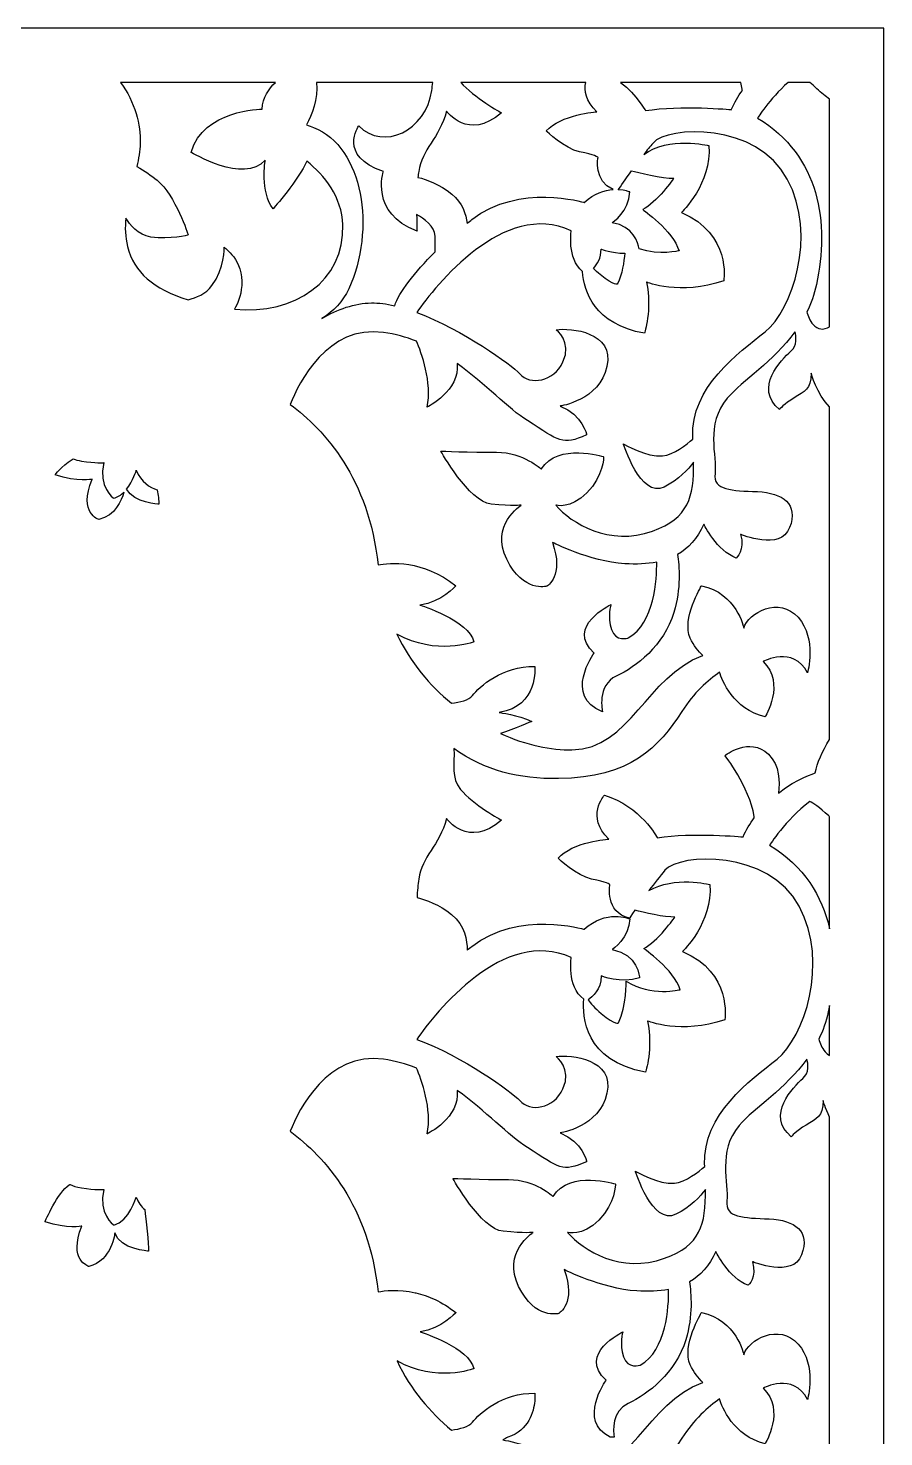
# Model space of a CAD drawing. Header units: centimetres. Extents: x 17.84 to 26.35, y -9 to -0.15.
# Drawn here: x 23.664 to 26.351, y -4.574 to -0.149 of the extents above; entities that cross this region are included whole.
import ezdxf

# ---------------------------------------------------------------- set-up
doc = ezdxf.new("R2010")
doc.units = ezdxf.units.CM
doc.header["$MEASUREMENT"] = 0
doc.layers.add('layer 1', color=7, linetype='Continuous')

msp = doc.modelspace()

# ---------------------------------------------------------------- linework, layer by layer
at = {"layer": 'layer 1', "color": 250}
for points, knots in [([(17.84025, -0.14861), (17.84025, -0.14861), (26.3514, -0.14861), (26.3514, -0.14861), (26.3514, -0.14861), (26.3514, -0.14861), (26.3514, -9.00021), (26.3514, -9.00021), (26.3514, -9.00021), (26.3514, -9.00021), (17.84025, -9.00021), (17.84025, -9.00021), (17.84025, -9.00021), (17.84025, -9.00021), (17.84025, -0.14861), (17.84025, -0.14861)], [0, 0, 0, 0, 0.2, 0.2, 0.2, 0.2, 0.4, 0.4, 0.4, 0.4, 0.6, 0.6, 0.6, 0.6, 1, 1, 1, 1]), ([(23.9535, -0.31883), (23.9535, -0.31883), (24.441, -0.31883), (24.441, -0.31883), (24.441, -0.31883), (24.41859, -0.33948), (24.40103, -0.36685), (24.39835, -0.40265), (24.39835, -0.40265), (24.39835, -0.40265), (24.21271, -0.40471), (24.17599, -0.53871), (24.17599, -0.53871), (24.17599, -0.53871), (24.34123, -0.63972), (24.40855, -0.56344), (24.40855, -0.56344), (24.40855, -0.56344), (24.39223, -0.66446), (24.43304, -0.71599), (24.43304, -0.71599), (24.43304, -0.71599), (24.51543, -0.62387), (24.53882, -0.56608), (24.53882, -0.56608), (24.59426, -0.61166), (24.64934, -0.6787), (24.65234, -0.7665), (24.65234, -0.7665), (24.65831, -0.94149), (24.50114, -1.05169), (24.31159, -1.0311), (24.31159, -1.0311), (24.32198, -1.01546), (24.33195, -0.9919), (24.33471, -0.95743), (24.33471, -0.95743), (24.3411, -0.8779), (24.27941, -0.83706), (24.27941, -0.83706), (24.27941, -0.83706), (24.27941, -0.83706), (24.28154, -0.90369), (24.24112, -0.95743), (24.24112, -0.95743), (24.22146, -0.98358), (24.19172, -0.99597), (24.16661, -1.00182), (24.16661, -1.00182), (24.05633, -0.96845), (23.99662, -0.91526), (23.97607, -0.83453), (23.97607, -0.83453), (23.9684, -0.80439), (23.96761, -0.77472), (23.9706, -0.74514), (23.9706, -0.74514), (23.98273, -0.76539), (24.00863, -0.79889), (24.04968, -0.80482), (24.04968, -0.80482), (24.10924, -0.81341), (24.16667, -0.79837), (24.16667, -0.79837), (24.16667, -0.79837), (24.16667, -0.79837), (24.12626, -0.67369), (24.06883, -0.6264), (24.06883, -0.6264), (24.05152, -0.61216), (24.02976, -0.59635), (24.00549, -0.58304), (24.00549, -0.58304), (24.01057, -0.5591), (24.01452, -0.53477), (24.01585, -0.50984), (24.01585, -0.50984), (24.01883, -0.45416), (23.99934, -0.37945), (23.9535, -0.31883)], [0, 0, 0, 0, 0.047619, 0.047619, 0.047619, 0.047619, 0.0952381, 0.0952381, 0.0952381, 0.0952381, 0.1428571, 0.1428571, 0.1428571, 0.1428571, 0.1904762, 0.1904762, 0.1904762, 0.1904762, 0.2380952, 0.2380952, 0.2380952, 0.2380952, 0.2857143, 0.2857143, 0.2857143, 0.2857143, 0.3333333, 0.3333333, 0.3333333, 0.3333333, 0.3809524, 0.3809524, 0.3809524, 0.3809524, 0.4285714, 0.4285714, 0.4285714, 0.4285714, 0.4761905, 0.4761905, 0.4761905, 0.4761905, 0.5238095, 0.5238095, 0.5238095, 0.5238095, 0.5714286, 0.5714286, 0.5714286, 0.5714286, 0.6190476, 0.6190476, 0.6190476, 0.6190476, 0.6666667, 0.6666667, 0.6666667, 0.6666667, 0.7142857, 0.7142857, 0.7142857, 0.7142857, 0.7619048, 0.7619048, 0.7619048, 0.7619048, 0.8095238, 0.8095238, 0.8095238, 0.8095238, 0.8571429, 0.8571429, 0.8571429, 0.8571429, 0.9047619, 0.9047619, 0.9047619, 0.9047619, 1, 1, 1, 1]), ([(24.56958, -0.31883), (24.56958, -0.31883), (24.9344, -0.31883), (24.9344, -0.31883), (24.9344, -0.31883), (24.93374, -0.32723), (24.93284, -0.33561), (24.93166, -0.34396), (24.93166, -0.34396), (24.91362, -0.47157), (24.7796, -0.53408), (24.70229, -0.45595), (24.70229, -0.45595), (24.70229, -0.45595), (24.63528, -0.54971), (24.7796, -0.59919), (24.7796, -0.59919), (24.7796, -0.59919), (24.73579, -0.72941), (24.88527, -0.78671), (24.88527, -0.78671), (24.88527, -0.78671), (24.8843, -0.76474), (24.88404, -0.73415), (24.88404, -0.73415), (24.9066, -0.74658), (24.94175, -0.77096), (24.94175, -0.80209), (24.94175, -0.80209), (24.94175, -0.82108), (24.94175, -0.83818), (24.94175, -0.8517), (24.94175, -0.8517), (24.87719, -0.916), (24.8287, -0.97931), (24.81503, -1.02073), (24.81503, -1.02073), (24.78941, -1.01478), (24.76483, -1.01152), (24.74216, -1.01185), (24.74216, -1.01185), (24.68948, -1.01259), (24.63562, -1.03149), (24.58674, -1.06085), (24.58674, -1.06085), (24.6229, -1.0383), (24.65213, -1.0077), (24.6707, -0.9675), (24.6707, -0.9675), (24.75638, -0.78196), (24.7166, -0.52221), (24.56054, -0.46037), (24.56054, -0.46037), (24.55278, -0.45729), (24.54546, -0.45464), (24.53855, -0.45231), (24.53855, -0.45231), (24.55518, -0.42132), (24.57471, -0.37128), (24.56958, -0.31883)], [0, 0, 0, 0, 0.0625, 0.0625, 0.0625, 0.0625, 0.125, 0.125, 0.125, 0.125, 0.1875, 0.1875, 0.1875, 0.1875, 0.25, 0.25, 0.25, 0.25, 0.3125, 0.3125, 0.3125, 0.3125, 0.375, 0.375, 0.375, 0.375, 0.4375, 0.4375, 0.4375, 0.4375, 0.5, 0.5, 0.5, 0.5, 0.5625, 0.5625, 0.5625, 0.5625, 0.625, 0.625, 0.625, 0.625, 0.6875, 0.6875, 0.6875, 0.6875, 0.75, 0.75, 0.75, 0.75, 0.8125, 0.8125, 0.8125, 0.8125, 0.875, 0.875, 0.875, 0.875, 1, 1, 1, 1]), ([(25.02264, -0.31883), (25.02264, -0.31883), (25.41525, -0.31883), (25.41525, -0.31883), (25.41525, -0.31883), (25.41027, -0.34441), (25.41461, -0.37787), (25.45028, -0.41134), (25.45028, -0.41134), (25.45028, -0.41134), (25.3348, -0.42018), (25.29106, -0.47145), (25.29106, -0.47145), (25.29106, -0.47145), (25.3488, -0.52803), (25.39604, -0.53687), (25.39604, -0.53687), (25.44328, -0.54571), (25.45378, -0.55455), (25.45378, -0.55455), (25.45378, -0.55455), (25.45378, -0.55455), (25.43969, -0.63082), (25.50119, -0.65592), (25.50119, -0.65592), (25.47479, -0.6573), (25.44179, -0.66653), (25.41054, -0.6962), (25.41054, -0.6962), (25.41054, -0.6962), (25.20654, -0.63436), (25.05762, -0.7498), (25.05762, -0.7498), (25.05248, -0.75378), (25.04738, -0.75781), (25.04231, -0.76188), (25.04231, -0.76188), (25.03945, -0.73335), (25.02819, -0.69774), (24.99438, -0.67004), (24.99438, -0.67004), (24.95638, -0.6389), (24.91604, -0.6242), (24.88818, -0.61731), (24.88818, -0.61731), (24.88883, -0.61102), (24.88958, -0.60495), (24.89042, -0.59919), (24.89042, -0.59919), (24.90073, -0.52887), (24.95485, -0.49501), (24.97805, -0.40907), (24.97805, -0.40907), (24.97805, -0.40907), (25.04506, -0.50543), (25.15072, -0.41428), (25.15072, -0.41428), (25.15072, -0.41428), (25.0617, -0.36544), (25.02264, -0.31883)], [0, 0, 0, 0, 0.0625, 0.0625, 0.0625, 0.0625, 0.125, 0.125, 0.125, 0.125, 0.1875, 0.1875, 0.1875, 0.1875, 0.25, 0.25, 0.25, 0.25, 0.3125, 0.3125, 0.3125, 0.3125, 0.375, 0.375, 0.375, 0.375, 0.4375, 0.4375, 0.4375, 0.4375, 0.5, 0.5, 0.5, 0.5, 0.5625, 0.5625, 0.5625, 0.5625, 0.625, 0.625, 0.625, 0.625, 0.6875, 0.6875, 0.6875, 0.6875, 0.75, 0.75, 0.75, 0.75, 0.8125, 0.8125, 0.8125, 0.8125, 0.875, 0.875, 0.875, 0.875, 1, 1, 1, 1]), ([(25.52438, -0.31883), (25.52438, -0.31883), (25.90215, -0.31883), (25.90215, -0.31883), (25.90215, -0.31883), (25.90394, -0.32612), (25.90542, -0.33344), (25.90652, -0.34076), (25.90652, -0.34076), (25.9067, -0.34193), (25.90688, -0.34304), (25.90706, -0.34414), (25.90706, -0.34414), (25.89402, -0.36218), (25.88203, -0.38228), (25.87184, -0.40466), (25.87184, -0.40466), (25.87184, -0.40466), (25.71272, -0.3892), (25.60256, -0.40776), (25.60256, -0.40776), (25.60256, -0.40776), (25.57744, -0.35964), (25.52438, -0.31883)], [0, 0, 0, 0, 0.1428571, 0.1428571, 0.1428571, 0.1428571, 0.2857143, 0.2857143, 0.2857143, 0.2857143, 0.4285714, 0.4285714, 0.4285714, 0.4285714, 0.5714286, 0.5714286, 0.5714286, 0.5714286, 0.7142857, 0.7142857, 0.7142857, 0.7142857, 1, 1, 1, 1]), ([(26.05081, -0.31883), (26.05081, -0.31883), (26.11877, -0.31883), (26.11877, -0.31883), (26.11877, -0.31883), (26.12539, -0.32433), (26.13281, -0.33088), (26.14112, -0.3387), (26.14112, -0.3387), (26.15544, -0.35216), (26.16855, -0.36309), (26.18117, -0.3714), (26.18117, -0.3714), (26.18117, -0.3714), (26.18117, -1.08675), (26.18117, -1.08675), (26.18117, -1.08675), (26.16231, -1.09787), (26.1434, -1.09631), (26.12964, -1.07988), (26.12964, -1.07988), (26.11875, -1.06688), (26.11293, -1.05202), (26.10981, -1.03985), (26.10981, -1.03985), (26.12247, -1.01382), (26.13275, -0.98541), (26.13963, -0.95413), (26.13963, -0.95413), (26.18162, -0.76318), (26.15103, -0.54924), (25.95502, -0.43094), (25.95502, -0.43094), (25.95502, -0.43094), (25.99116, -0.37254), (26.05081, -0.31883)], [0, 0, 0, 0, 0.1, 0.1, 0.1, 0.1, 0.2, 0.2, 0.2, 0.2, 0.3, 0.3, 0.3, 0.3, 0.4, 0.4, 0.4, 0.4, 0.5, 0.5, 0.5, 0.5, 0.6, 0.6, 0.6, 0.6, 0.7, 0.7, 0.7, 0.7, 0.8, 0.8, 0.8, 0.8, 1, 1, 1, 1]), ([(26.18117, -1.33856), (26.18117, -1.33856), (26.18117, -2.38364), (26.18117, -2.38364), (26.18117, -2.38364), (26.1578, -2.42064), (26.14192, -2.45746), (26.13574, -2.48868), (26.13574, -2.48868), (26.13574, -2.48868), (26.07999, -2.50526), (26.02011, -2.5516), (26.02011, -2.5516), (26.02535, -2.51692), (26.02511, -2.46529), (25.98886, -2.42992), (25.98886, -2.42992), (25.9297, -2.3722), (25.85218, -2.43405), (25.85218, -2.43405), (25.85218, -2.43405), (25.85218, -2.43405), (25.9297, -2.53094), (25.94398, -2.62577), (25.94398, -2.62577), (25.94416, -2.62694), (25.94434, -2.62805), (25.94452, -2.62915), (25.94452, -2.62915), (25.93148, -2.64719), (25.91949, -2.66729), (25.9093, -2.68967), (25.9093, -2.68967), (25.9093, -2.68967), (25.75018, -2.67421), (25.64002, -2.69277), (25.64002, -2.69277), (25.64002, -2.69277), (25.58747, -2.59203), (25.47374, -2.55844), (25.47374, -2.55844), (25.47374, -2.55844), (25.41425, -2.6274), (25.48774, -2.69635), (25.48774, -2.69635), (25.48774, -2.69635), (25.37226, -2.70519), (25.32852, -2.75646), (25.32852, -2.75646), (25.32852, -2.75646), (25.38626, -2.81304), (25.4335, -2.82188), (25.4335, -2.82188), (25.48074, -2.83072), (25.49124, -2.83956), (25.49124, -2.83956), (25.49124, -2.83956), (25.49124, -2.83956), (25.47519, -2.92642), (25.5521, -2.94526), (25.5521, -2.94526), (25.5521, -2.94526), (25.55887, -2.93524), (25.56961, -2.91985), (25.56961, -2.91985), (25.5954, -2.92651), (25.66397, -2.94323), (25.69524, -2.94119), (25.69524, -2.94119), (25.69524, -2.94119), (25.63997, -3.01988), (25.59727, -3.04019), (25.59727, -3.04019), (25.59727, -3.04019), (25.69272, -3.10619), (25.71156, -3.16964), (25.71156, -3.16964), (25.71156, -3.16964), (25.62114, -3.19249), (25.54201, -3.14299), (25.54201, -3.14299), (25.54201, -3.14299), (25.54452, -3.21914), (25.51815, -3.27372), (25.51815, -3.27372), (25.51815, -3.27372), (25.51061, -3.2826), (25.46414, -3.24453), (25.46414, -3.24453), (25.44317, -3.22734), (25.43038, -3.21235), (25.42266, -3.20108), (25.42266, -3.20108), (25.43532, -3.1928), (25.46358, -3.16947), (25.46358, -3.12627), (25.46358, -3.12627), (25.46358, -3.12627), (25.52478, -3.15101), (25.58394, -3.13245), (25.58394, -3.13245), (25.58394, -3.13245), (25.57986, -3.05618), (25.49826, -3.04381), (25.49826, -3.04381), (25.49826, -3.04381), (25.55334, -3.0067), (25.55334, -2.94692), (25.55334, -2.94692), (25.55334, -2.94692), (25.47786, -2.916), (25.41054, -2.9799), (25.41054, -2.9799), (25.41054, -2.9799), (25.20654, -2.91806), (25.05762, -3.0335), (25.05762, -3.0335), (25.05251, -3.03746), (25.04744, -3.04147), (25.04239, -3.04551), (25.04239, -3.04551), (25.04304, -3.01546), (25.03611, -2.96827), (24.99369, -2.93352), (24.99369, -2.93352), (24.95467, -2.90155), (24.91319, -2.88691), (24.88529, -2.88026), (24.88529, -2.88026), (24.88626, -2.85958), (24.88787, -2.83928), (24.89042, -2.82185), (24.89042, -2.82185), (24.90073, -2.75153), (24.95485, -2.71768), (24.97805, -2.63173), (24.97805, -2.63173), (24.97805, -2.63173), (25.04506, -2.72809), (25.15072, -2.63694), (25.15072, -2.63694), (25.15072, -2.63694), (25.06052, -2.58746), (25.02186, -2.54058), (25.02186, -2.54058), (24.99084, -2.50296), (25.00461, -2.46365), (25.00062, -2.41191), (25.00062, -2.41191), (25.09804, -2.48111), (25.20522, -2.5079), (25.3296, -2.50654), (25.3296, -2.50654), (25.55502, -2.50406), (25.64586, -2.40673), (25.71692, -2.29531), (25.71692, -2.29531), (25.7541, -2.237), (25.79999, -2.197), (25.83531, -2.17211), (25.83531, -2.17211), (25.84312, -2.19666), (25.87865, -2.28867), (25.9786, -2.31264), (25.9786, -2.31264), (25.9786, -2.31264), (26.04328, -2.20766), (25.97271, -2.13833), (25.97271, -2.13833), (25.97271, -2.13833), (26.0668, -2.08683), (26.11189, -2.17398), (26.11189, -2.17398), (26.11189, -2.17398), (26.14129, -2.06702), (26.08248, -1.99967), (26.08248, -1.99967), (26.02368, -1.93232), (25.92371, -1.98581), (25.91195, -2.03335), (25.91195, -2.03335), (25.91195, -2.03335), (25.88843, -1.92242), (25.77866, -1.90063), (25.77866, -1.90063), (25.77866, -1.90063), (25.71594, -2.00561), (25.74338, -2.06504), (25.74338, -2.06504), (25.75413, -2.08832), (25.76878, -2.10642), (25.78264, -2.11984), (25.78264, -2.11984), (25.60615, -2.18368), (25.55541, -2.41288), (25.3718, -2.41638), (25.3718, -2.41638), (25.30843, -2.41759), (25.22827, -2.40099), (25.147, -2.36465), (25.147, -2.36465), (25.18901, -2.35138), (25.2455, -2.3265), (25.2455, -2.3265), (25.2455, -2.3265), (25.20238, -2.3067), (25.14357, -2.29877), (25.14357, -2.29877), (25.14357, -2.29877), (25.26706, -2.27897), (25.2553, -2.15417), (25.2553, -2.15417), (25.2553, -2.15417), (25.15337, -2.15219), (25.08085, -2.21756), (25.05929, -2.24529), (25.05929, -2.24529), (25.04822, -2.25952), (25.01909, -2.26644), (24.99335, -2.26982), (24.99335, -2.26982), (24.92562, -2.21431), (24.86492, -2.14226), (24.82224, -2.0522), (24.82224, -2.0522), (24.94536, -2.12169), (25.06335, -2.07678), (25.06335, -2.07678), (25.06335, -2.07678), (25.04883, -2.00892), (24.89456, -1.96123), (24.89456, -1.96123), (24.89456, -1.96123), (24.96172, -1.95206), (25.00709, -1.90071), (25.00709, -1.90071), (25.00709, -1.90071), (24.90297, -1.81772), (24.79886, -1.82812), (24.76272, -1.83517), (24.76272, -1.83517), (24.73422, -1.56466), (24.59583, -1.41176), (24.48671, -1.3307), (24.48671, -1.3307), (24.51456, -1.26145), (24.6048, -1.08037), (24.77969, -1.10447), (24.77969, -1.10447), (24.81665, -1.10956), (24.85119, -1.11918), (24.88358, -1.13191), (24.88358, -1.13191), (24.8985, -1.16722), (24.93366, -1.26218), (24.91694, -1.33919), (24.91694, -1.33919), (24.91694, -1.33919), (25.02115, -1.28751), (25.011, -1.20242), (25.011, -1.20242), (25.1017, -1.26664), (25.17193, -1.34422), (25.23178, -1.38166), (25.23178, -1.38166), (25.33469, -1.44604), (25.33959, -1.46089), (25.41799, -1.42623), (25.41799, -1.42623), (25.41799, -1.42623), (25.40603, -1.36407), (25.33476, -1.33583), (25.33476, -1.33583), (25.33476, -1.33583), (25.45728, -1.31904), (25.48178, -1.21119), (25.48178, -1.21119), (25.50627, -1.10334), (25.36805, -1.08919), (25.32256, -1.09627), (25.32256, -1.09627), (25.32256, -1.09627), (25.3733, -1.13339), (25.34356, -1.19704), (25.34356, -1.19704), (25.31382, -1.26069), (25.24092, -1.27128), (25.20768, -1.23416), (25.20768, -1.23416), (25.18298, -1.20658), (25.02937, -1.096), (24.88417, -1.04192), (24.88417, -1.04192), (24.94366, -0.95784), (25.15671, -0.68684), (25.36974, -0.78485), (25.36974, -0.78485), (25.36974, -0.78485), (25.3555, -0.8712), (25.40519, -0.91282), (25.40519, -0.91282), (25.4094, -0.97721), (25.44201, -1.07848), (25.59969, -1.10733), (25.59969, -1.10733), (25.59969, -1.10733), (25.62417, -1.03311), (25.60581, -0.94653), (25.60581, -0.94653), (25.60581, -0.94653), (25.71189, -0.98982), (25.84857, -0.94241), (25.84857, -0.94241), (25.84857, -0.94241), (25.87305, -0.79398), (25.71597, -0.72801), (25.71597, -0.72801), (25.71597, -0.72801), (25.81185, -0.63524), (25.80165, -0.51774), (25.80165, -0.51774), (25.80165, -0.51774), (25.67543, -0.48634), (25.59724, -0.54566), (25.59724, -0.54566), (25.60728, -0.53267), (25.61726, -0.52027), (25.62649, -0.50954), (25.62649, -0.50954), (25.6731, -0.45537), (25.95275, -0.4436), (26.0483, -0.62257), (26.0483, -0.62257), (26.14384, -0.80155), (26.06264, -1.03546), (25.97866, -1.10265), (25.97866, -1.10265), (25.89468, -1.16983), (25.74421, -1.27592), (25.75121, -1.43504), (25.75121, -1.43504), (25.75128, -1.43657), (25.75134, -1.43807), (25.75141, -1.43959), (25.75141, -1.43959), (25.73264, -1.45608), (25.69148, -1.48878), (25.65602, -1.49265), (25.65602, -1.49265), (25.60834, -1.49786), (25.5336, -1.45489), (25.5336, -1.45489), (25.5336, -1.45489), (25.5336, -1.45489), (25.58644, -1.62678), (25.66118, -1.59032), (25.66118, -1.59032), (25.70691, -1.568), (25.73719, -1.53447), (25.75382, -1.51181), (25.75382, -1.51181), (25.75515, -1.62271), (25.73787, -1.68768), (25.62524, -1.72854), (25.62524, -1.72854), (25.48877, -1.77804), (25.3698, -1.70378), (25.32081, -1.64721), (25.32081, -1.64721), (25.32081, -1.64721), (25.3663, -1.66135), (25.41878, -1.60831), (25.41878, -1.60831), (25.47127, -1.55527), (25.47127, -1.49515), (25.47127, -1.49515), (25.47127, -1.49515), (25.47127, -1.49515), (25.32781, -1.44919), (25.27532, -1.53405), (25.27532, -1.53405), (25.27532, -1.53405), (25.21933, -1.48101), (25.13535, -1.48101), (25.13535, -1.48101), (25.05137, -1.48101), (24.96039, -1.47747), (24.96039, -1.47747), (24.96039, -1.47747), (24.96039, -1.47747), (25.04787, -1.6366), (25.11785, -1.64367), (25.11785, -1.64367), (25.18784, -1.65074), (25.21233, -1.64721), (25.21233, -1.64721), (25.21233, -1.64721), (25.21233, -1.64721), (25.11435, -1.71086), (25.16684, -1.81694), (25.16684, -1.81694), (25.21933, -1.92302), (25.29281, -1.90181), (25.29281, -1.90181), (25.29281, -1.90181), (25.29281, -1.90181), (25.3488, -1.86998), (25.31031, -1.7639), (25.31031, -1.7639), (25.31031, -1.7639), (25.42578, -1.82401), (25.53776, -1.83108), (25.53776, -1.83108), (25.57392, -1.83337), (25.60751, -1.83231), (25.63809, -1.82629), (25.63809, -1.82629), (25.63867, -1.87911), (25.63189, -2.01696), (25.54882, -2.06427), (25.54882, -2.06427), (25.54882, -2.06427), (25.50926, -2.07759), (25.49607, -2.03762), (25.49607, -2.03762), (25.48288, -1.99764), (25.49419, -1.95956), (25.49419, -1.95956), (25.49419, -1.95956), (25.49419, -1.95956), (25.35101, -2.0281), (25.44144, -2.11186), (25.44144, -2.11186), (25.44144, -2.11186), (25.34347, -2.24893), (25.46781, -2.29653), (25.46781, -2.29653), (25.46781, -2.29653), (25.44897, -2.21276), (25.51114, -2.18421), (25.51114, -2.18421), (25.57331, -2.15565), (25.65997, -2.08902), (25.692, -1.98431), (25.692, -1.98431), (25.71491, -1.90938), (25.70888, -1.83738), (25.7036, -1.80249), (25.7036, -1.80249), (25.73741, -1.78299), (25.76531, -1.75256), (25.7862, -1.70732), (25.7862, -1.70732), (25.7862, -1.70732), (25.82819, -1.79219), (25.88768, -1.8134), (25.88768, -1.8134), (25.88768, -1.8134), (25.91567, -1.78865), (25.90168, -1.73915), (25.90168, -1.73915), (25.90168, -1.73915), (26.02765, -1.79219), (26.05564, -1.71793), (26.05564, -1.71793), (26.08364, -1.64367), (26.03465, -1.60831), (25.95417, -1.60477), (25.95417, -1.60477), (25.87368, -1.60124), (25.8142, -1.60124), (25.8212, -1.5482), (25.8212, -1.5482), (25.82819, -1.49515), (25.7897, -1.39261), (25.85969, -1.31128), (25.85969, -1.31128), (25.90829, -1.25479), (26.00414, -1.19658), (26.07224, -1.10233), (26.07224, -1.10233), (26.07593, -1.117), (26.0807, -1.14529), (26.05944, -1.16371), (26.05944, -1.16371), (26.02966, -1.1895), (25.94245, -1.27978), (26.02328, -1.34642), (26.02328, -1.34642), (26.02328, -1.34642), (26.03817, -1.32922), (26.07008, -1.30988), (26.07008, -1.30988), (26.10198, -1.29053), (26.12325, -1.28408), (26.12325, -1.23249), (26.12325, -1.23249), (26.12325, -1.23249), (26.14047, -1.29795), (26.18117, -1.33856)], [0, 0, 0, 0, 0.0079365, 0.0079365, 0.0079365, 0.0079365, 0.015873, 0.015873, 0.015873, 0.015873, 0.0238095, 0.0238095, 0.0238095, 0.0238095, 0.031746, 0.031746, 0.031746, 0.031746, 0.0396825, 0.0396825, 0.0396825, 0.0396825, 0.047619, 0.047619, 0.047619, 0.047619, 0.0555556, 0.0555556, 0.0555556, 0.0555556, 0.0634921, 0.0634921, 0.0634921, 0.0634921, 0.0714286, 0.0714286, 0.0714286, 0.0714286, 0.0793651, 0.0793651, 0.0793651, 0.0793651, 0.0873016, 0.0873016, 0.0873016, 0.0873016, 0.0952381, 0.0952381, 0.0952381, 0.0952381, 0.1031746, 0.1031746, 0.1031746, 0.1031746, 0.1111111, 0.1111111, 0.1111111, 0.1111111, 0.1190476, 0.1190476, 0.1190476, 0.1190476, 0.1269841, 0.1269841, 0.1269841, 0.1269841, 0.1349206, 0.1349206, 0.1349206, 0.1349206, 0.1428571, 0.1428571, 0.1428571, 0.1428571, 0.1507937, 0.1507937, 0.1507937, 0.1507937, 0.1587302, 0.1587302, 0.1587302, 0.1587302, 0.1666667, 0.1666667, 0.1666667, 0.1666667, 0.1746032, 0.1746032, 0.1746032, 0.1746032, 0.1825397, 0.1825397, 0.1825397, 0.1825397, 0.1904762, 0.1904762, 0.1904762, 0.1904762, 0.1984127, 0.1984127, 0.1984127, 0.1984127, 0.2063492, 0.2063492, 0.2063492, 0.2063492, 0.2142857, 0.2142857, 0.2142857, 0.2142857, 0.2222222, 0.2222222, 0.2222222, 0.2222222, 0.2301587, 0.2301587, 0.2301587, 0.2301587, 0.2380952, 0.2380952, 0.2380952, 0.2380952, 0.2460317, 0.2460317, 0.2460317, 0.2460317, 0.2539683, 0.2539683, 0.2539683, 0.2539683, 0.2619048, 0.2619048, 0.2619048, 0.2619048, 0.2698413, 0.2698413, 0.2698413, 0.2698413, 0.2777778, 0.2777778, 0.2777778, 0.2777778, 0.2857143, 0.2857143, 0.2857143, 0.2857143, 0.2936508, 0.2936508, 0.2936508, 0.2936508, 0.3015873, 0.3015873, 0.3015873, 0.3015873, 0.3095238, 0.3095238, 0.3095238, 0.3095238, 0.3174603, 0.3174603, 0.3174603, 0.3174603, 0.3253968, 0.3253968, 0.3253968, 0.3253968, 0.3333333, 0.3333333, 0.3333333, 0.3333333, 0.3412698, 0.3412698, 0.3412698, 0.3412698, 0.3492063, 0.3492063, 0.3492063, 0.3492063, 0.3571429, 0.3571429, 0.3571429, 0.3571429, 0.3650794, 0.3650794, 0.3650794, 0.3650794, 0.3730159, 0.3730159, 0.3730159, 0.3730159, 0.3809524, 0.3809524, 0.3809524, 0.3809524, 0.3888889, 0.3888889, 0.3888889, 0.3888889, 0.3968254, 0.3968254, 0.3968254, 0.3968254, 0.4047619, 0.4047619, 0.4047619, 0.4047619, 0.4126984, 0.4126984, 0.4126984, 0.4126984, 0.4206349, 0.4206349, 0.4206349, 0.4206349, 0.4285714, 0.4285714, 0.4285714, 0.4285714, 0.4365079, 0.4365079, 0.4365079, 0.4365079, 0.4444444, 0.4444444, 0.4444444, 0.4444444, 0.452381, 0.452381, 0.452381, 0.452381, 0.4603175, 0.4603175, 0.4603175, 0.4603175, 0.468254, 0.468254, 0.468254, 0.468254, 0.4761905, 0.4761905, 0.4761905, 0.4761905, 0.484127, 0.484127, 0.484127, 0.484127, 0.4920635, 0.4920635, 0.4920635, 0.4920635, 0.5, 0.5, 0.5, 0.5, 0.5079365, 0.5079365, 0.5079365, 0.5079365, 0.515873, 0.515873, 0.515873, 0.515873, 0.5238095, 0.5238095, 0.5238095, 0.5238095, 0.531746, 0.531746, 0.531746, 0.531746, 0.5396825, 0.5396825, 0.5396825, 0.5396825, 0.547619, 0.547619, 0.547619, 0.547619, 0.5555556, 0.5555556, 0.5555556, 0.5555556, 0.5634921, 0.5634921, 0.5634921, 0.5634921, 0.5714286, 0.5714286, 0.5714286, 0.5714286, 0.5793651, 0.5793651, 0.5793651, 0.5793651, 0.5873016, 0.5873016, 0.5873016, 0.5873016, 0.5952381, 0.5952381, 0.5952381, 0.5952381, 0.6031746, 0.6031746, 0.6031746, 0.6031746, 0.6111111, 0.6111111, 0.6111111, 0.6111111, 0.6190476, 0.6190476, 0.6190476, 0.6190476, 0.6269841, 0.6269841, 0.6269841, 0.6269841, 0.6349206, 0.6349206, 0.6349206, 0.6349206, 0.6428571, 0.6428571, 0.6428571, 0.6428571, 0.6507937, 0.6507937, 0.6507937, 0.6507937, 0.6587302, 0.6587302, 0.6587302, 0.6587302, 0.6666667, 0.6666667, 0.6666667, 0.6666667, 0.6746032, 0.6746032, 0.6746032, 0.6746032, 0.6825397, 0.6825397, 0.6825397, 0.6825397, 0.6904762, 0.6904762, 0.6904762, 0.6904762, 0.6984127, 0.6984127, 0.6984127, 0.6984127, 0.7063492, 0.7063492, 0.7063492, 0.7063492, 0.7142857, 0.7142857, 0.7142857, 0.7142857, 0.7222222, 0.7222222, 0.7222222, 0.7222222, 0.7301587, 0.7301587, 0.7301587, 0.7301587, 0.7380952, 0.7380952, 0.7380952, 0.7380952, 0.7460317, 0.7460317, 0.7460317, 0.7460317, 0.7539683, 0.7539683, 0.7539683, 0.7539683, 0.7619048, 0.7619048, 0.7619048, 0.7619048, 0.7698413, 0.7698413, 0.7698413, 0.7698413, 0.7777778, 0.7777778, 0.7777778, 0.7777778, 0.7857143, 0.7857143, 0.7857143, 0.7857143, 0.7936508, 0.7936508, 0.7936508, 0.7936508, 0.8015873, 0.8015873, 0.8015873, 0.8015873, 0.8095238, 0.8095238, 0.8095238, 0.8095238, 0.8174603, 0.8174603, 0.8174603, 0.8174603, 0.8253968, 0.8253968, 0.8253968, 0.8253968, 0.8333333, 0.8333333, 0.8333333, 0.8333333, 0.8412698, 0.8412698, 0.8412698, 0.8412698, 0.8492063, 0.8492063, 0.8492063, 0.8492063, 0.8571429, 0.8571429, 0.8571429, 0.8571429, 0.8650794, 0.8650794, 0.8650794, 0.8650794, 0.8730159, 0.8730159, 0.8730159, 0.8730159, 0.8809524, 0.8809524, 0.8809524, 0.8809524, 0.8888889, 0.8888889, 0.8888889, 0.8888889, 0.8968254, 0.8968254, 0.8968254, 0.8968254, 0.9047619, 0.9047619, 0.9047619, 0.9047619, 0.9126984, 0.9126984, 0.9126984, 0.9126984, 0.9206349, 0.9206349, 0.9206349, 0.9206349, 0.9285714, 0.9285714, 0.9285714, 0.9285714, 0.9365079, 0.9365079, 0.9365079, 0.9365079, 0.9444444, 0.9444444, 0.9444444, 0.9444444, 0.952381, 0.952381, 0.952381, 0.952381, 0.9603175, 0.9603175, 0.9603175, 0.9603175, 0.968254, 0.968254, 0.968254, 0.968254, 0.9761905, 0.9761905, 0.9761905, 0.9761905, 0.984127, 0.984127, 0.984127, 0.984127, 1, 1, 1, 1]), ([(25.55939, -0.59644), (25.53988, -0.62344), (25.52382, -0.64678), (25.51751, -0.65602), (25.51751, -0.65602), (25.53911, -0.65739), (25.55334, -0.66322), (25.55334, -0.66322), (25.55334, -0.66322), (25.55334, -0.723), (25.49826, -0.76011), (25.49826, -0.76011), (25.49826, -0.76011), (25.56503, -0.77023), (25.57989, -0.82313), (25.58309, -0.84203), (25.58309, -0.84203), (25.64817, -0.86323), (25.70826, -0.84806), (25.70826, -0.84806), (25.70826, -0.84806), (25.68942, -0.7846), (25.59397, -0.7186), (25.59397, -0.7186), (25.59397, -0.7186), (25.63667, -0.69829), (25.69194, -0.6196), (25.69194, -0.6196), (25.69194, -0.6196), (25.65718, -0.62187), (25.57636, -0.60096), (25.55939, -0.59644)], [0, 0, 0, 0, 0.1111111, 0.1111111, 0.1111111, 0.1111111, 0.2222222, 0.2222222, 0.2222222, 0.2222222, 0.3333333, 0.3333333, 0.3333333, 0.3333333, 0.4444444, 0.4444444, 0.4444444, 0.4444444, 0.5555556, 0.5555556, 0.5555556, 0.5555556, 0.6666667, 0.6666667, 0.6666667, 0.6666667, 0.7777778, 0.7777778, 0.7777778, 0.7777778, 1, 1, 1, 1]), ([(25.53762, -0.85565), (25.49662, -0.85592), (25.46358, -0.84257), (25.46358, -0.84257), (25.46358, -0.84257), (25.46358, -0.871), (25.45134, -0.89082), (25.43936, -0.90341), (25.43936, -0.90341), (25.44534, -0.9095), (25.45243, -0.91604), (25.46084, -0.92294), (25.46084, -0.92294), (25.50731, -0.96101), (25.51485, -0.95213), (25.51485, -0.95213), (25.51485, -0.95213), (25.52992, -0.92093), (25.53556, -0.88269), (25.53762, -0.85565)], [0, 0, 0, 0, 0.1666667, 0.1666667, 0.1666667, 0.1666667, 0.3333333, 0.3333333, 0.3333333, 0.3333333, 0.5, 0.5, 0.5, 0.5, 0.6666667, 0.6666667, 0.6666667, 0.6666667, 1, 1, 1, 1]), ([(23.96413, -1.60665), (23.95525, -1.6154), (23.94478, -1.62241), (23.93264, -1.62559), (23.93264, -1.62559), (23.93264, -1.62559), (23.88182, -1.58891), (23.90178, -1.51372), (23.90178, -1.51372), (23.90178, -1.51372), (23.87525, -1.51581), (23.83097, -1.50874), (23.83097, -1.50874), (23.82101, -1.50715), (23.81259, -1.50477), (23.80551, -1.50202), (23.80551, -1.50202), (23.80436, -1.5027), (23.80318, -1.50339), (23.80195, -1.5041), (23.80195, -1.5041), (23.76656, -1.52474), (23.74887, -1.55225), (23.74887, -1.55225), (23.74887, -1.55225), (23.81965, -1.57563), (23.86457, -1.566), (23.86457, -1.566), (23.86457, -1.566), (23.82101, -1.67329), (23.88635, -1.69255), (23.88635, -1.69255), (23.88635, -1.69255), (23.93748, -1.68011), (23.95699, -1.63374), (23.96413, -1.60665)], [0, 0, 0, 0, 0.1, 0.1, 0.1, 0.1, 0.2, 0.2, 0.2, 0.2, 0.3, 0.3, 0.3, 0.3, 0.4, 0.4, 0.4, 0.4, 0.5, 0.5, 0.5, 0.5, 0.6, 0.6, 0.6, 0.6, 0.7, 0.7, 0.7, 0.7, 0.8, 0.8, 0.8, 0.8, 1, 1, 1, 1]), ([(24.06896, -1.59923), (24.04659, -1.59166), (24.01777, -1.57485), (24.00342, -1.53756), (24.00342, -1.53756), (24.00342, -1.53756), (23.99372, -1.57104), (23.97271, -1.59713), (23.97271, -1.59713), (23.99763, -1.64083), (24.0742, -1.64441), (24.0742, -1.64441), (24.0742, -1.64441), (24.07481, -1.63265), (24.07211, -1.61505), (24.06896, -1.59923)], [0, 0, 0, 0, 0.2, 0.2, 0.2, 0.2, 0.4, 0.4, 0.4, 0.4, 0.6, 0.6, 0.6, 0.6, 1, 1, 1, 1]), ([(26.18117, -2.62613), (26.18117, -2.62613), (26.18117, -2.97806), (26.18117, -2.97806), (26.18117, -2.97806), (26.15798, -2.87492), (26.10023, -2.78098), (25.99248, -2.71595), (25.99248, -2.71595), (25.99248, -2.71595), (26.0411, -2.63737), (26.11865, -2.57869), (26.11865, -2.57869), (26.12949, -2.5833), (26.14807, -2.595), (26.17858, -2.62371), (26.17858, -2.62371), (26.17945, -2.62452), (26.18031, -2.62533), (26.18117, -2.62613)], [0, 0, 0, 0, 0.1666667, 0.1666667, 0.1666667, 0.1666667, 0.3333333, 0.3333333, 0.3333333, 0.3333333, 0.5, 0.5, 0.5, 0.5, 0.6666667, 0.6666667, 0.6666667, 0.6666667, 1, 1, 1, 1]), ([(26.18117, -3.56972), (26.18117, -3.56972), (26.18117, -4.62112), (26.18117, -4.62112), (26.18117, -4.62112), (26.12446, -4.68036), (26.08516, -4.75057), (26.07454, -4.80423), (26.07454, -4.80423), (26.07454, -4.80423), (26.01879, -4.82082), (25.95891, -4.86715), (25.95891, -4.86715), (25.96416, -4.83248), (25.96392, -4.78085), (25.92766, -4.74548), (25.92766, -4.74548), (25.8685, -4.68776), (25.79098, -4.7496), (25.79098, -4.7496), (25.79098, -4.7496), (25.79098, -4.7496), (25.8685, -4.84649), (25.88278, -4.94132), (25.88278, -4.94132), (25.88296, -4.94249), (25.88314, -4.94361), (25.88333, -4.94471), (25.88333, -4.94471), (25.87028, -4.96274), (25.85829, -4.98284), (25.8481, -5.00523), (25.8481, -5.00523), (25.8481, -5.00523), (25.68898, -4.98977), (25.57882, -5.00832), (25.57882, -5.00832), (25.57882, -5.00832), (25.52627, -4.90759), (25.41254, -4.874), (25.41254, -4.874), (25.41254, -4.874), (25.35306, -4.94295), (25.42654, -5.0119), (25.42654, -5.0119), (25.42654, -5.0119), (25.31107, -5.02074), (25.26733, -5.07202), (25.26733, -5.07202), (25.26733, -5.07202), (25.32506, -5.1286), (25.3723, -5.13744), (25.3723, -5.13744), (25.41954, -5.14628), (25.43004, -5.15512), (25.43004, -5.15512), (25.43004, -5.15512), (25.43004, -5.15512), (25.414, -5.2468), (25.4909, -5.26564), (25.4909, -5.26564), (25.4909, -5.26564), (25.50327, -5.24643), (25.52108, -5.22026), (25.52108, -5.22026), (25.53561, -5.22434), (25.64038, -5.25338), (25.67658, -5.25102), (25.67658, -5.25102), (25.67658, -5.25102), (25.62132, -5.32971), (25.57862, -5.35002), (25.57862, -5.35002), (25.57862, -5.35002), (25.67407, -5.41602), (25.69291, -5.47948), (25.69291, -5.47948), (25.69291, -5.47948), (25.60248, -5.52802), (25.52335, -5.47853), (25.52335, -5.47853), (25.52335, -5.47853), (25.52587, -5.52897), (25.49949, -5.58355), (25.49949, -5.58355), (25.49949, -5.58355), (25.49195, -5.59243), (25.44548, -5.55436), (25.44548, -5.55436), (25.4331, -5.54421), (25.42357, -5.53483), (25.41625, -5.52653), (25.41625, -5.52653), (25.41761, -5.52743), (25.419, -5.52832), (25.42044, -5.52917), (25.42044, -5.52917), (25.42044, -5.52917), (25.46736, -5.50649), (25.46736, -5.45083), (25.46736, -5.45083), (25.46736, -5.45083), (25.52856, -5.47557), (25.58772, -5.45701), (25.58772, -5.45701), (25.58772, -5.45701), (25.58364, -5.38074), (25.50204, -5.36837), (25.50204, -5.36837), (25.50204, -5.36837), (25.55712, -5.33126), (25.55712, -5.27148), (25.55712, -5.27148), (25.55712, -5.27148), (25.54289, -5.26565), (25.52129, -5.26428), (25.52129, -5.26428), (25.52129, -5.26428), (25.50497, -5.26419), (25.50497, -5.26419), (25.50497, -5.26419), (25.47857, -5.26556), (25.44557, -5.2748), (25.41432, -5.30446), (25.41432, -5.30446), (25.41432, -5.30446), (25.21032, -5.24262), (25.0614, -5.35806), (25.0614, -5.35806), (25.05626, -5.36204), (25.05116, -5.36607), (25.04608, -5.37014), (25.04608, -5.37014), (25.04323, -5.34161), (25.03197, -5.306), (24.99816, -5.2783), (24.99816, -5.2783), (24.96015, -5.24716), (24.91981, -5.23246), (24.89196, -5.22558), (24.89196, -5.22558), (24.89261, -5.21928), (24.89336, -5.21321), (24.8942, -5.20745), (24.8942, -5.20745), (24.90451, -5.13713), (24.95863, -5.10328), (24.98183, -5.01733), (24.98183, -5.01733), (24.98183, -5.01733), (25.04884, -5.11369), (25.1545, -5.02254), (25.1545, -5.02254), (25.1545, -5.02254), (25.0643, -4.97306), (25.02564, -4.92618), (25.02564, -4.92618), (25.01951, -4.91875), (25.01514, -4.91126), (25.01203, -4.90362), (25.01203, -4.90362), (24.99667, -4.85685), (24.9983, -4.76321), (25.00139, -4.72613), (25.00139, -4.72613), (25.00154, -4.71633), (25.00148, -4.70608), (25.00065, -4.6953), (25.00065, -4.6953), (25.09807, -4.7645), (25.20525, -4.79129), (25.32963, -4.78993), (25.32963, -4.78993), (25.55505, -4.78745), (25.64589, -4.69012), (25.71695, -4.5787), (25.71695, -4.5787), (25.75413, -4.52039), (25.80002, -4.48039), (25.83534, -4.4555), (25.83534, -4.4555), (25.84315, -4.48005), (25.87868, -4.57206), (25.97863, -4.59603), (25.97863, -4.59603), (25.97863, -4.59603), (26.04331, -4.49105), (25.97274, -4.42172), (25.97274, -4.42172), (25.97274, -4.42172), (26.06683, -4.37022), (26.11192, -4.45737), (26.11192, -4.45737), (26.11192, -4.45737), (26.14132, -4.35041), (26.08251, -4.28306), (26.08251, -4.28306), (26.02371, -4.21571), (25.92374, -4.2692), (25.91198, -4.31674), (25.91198, -4.31674), (25.91198, -4.31674), (25.88846, -4.20581), (25.77869, -4.18402), (25.77869, -4.18402), (25.77869, -4.18402), (25.71597, -4.289), (25.74341, -4.34843), (25.74341, -4.34843), (25.75416, -4.37171), (25.76881, -4.38981), (25.78267, -4.40323), (25.78267, -4.40323), (25.60618, -4.46708), (25.55544, -4.69627), (25.37183, -4.69977), (25.37183, -4.69977), (25.30846, -4.70098), (25.2283, -4.68438), (25.14703, -4.64804), (25.14703, -4.64804), (25.18904, -4.63477), (25.24553, -4.60989), (25.24553, -4.60989), (25.24553, -4.60989), (25.21409, -4.59545), (25.17431, -4.58733), (25.15507, -4.58399), (25.15507, -4.58399), (25.16023, -4.58138), (25.16545, -4.57866), (25.17075, -4.57579), (25.17075, -4.57579), (25.23625, -4.55337), (25.25157, -4.49578), (25.2548, -4.46254), (25.2548, -4.46254), (25.25484, -4.46218), (25.25487, -4.46182), (25.25491, -4.46146), (25.25491, -4.46146), (25.25493, -4.46123), (25.25495, -4.46101), (25.25497, -4.46079), (25.25497, -4.46079), (25.2562, -4.44687), (25.25533, -4.43757), (25.25533, -4.43757), (25.25533, -4.43757), (25.1534, -4.43558), (25.08088, -4.50095), (25.05932, -4.52868), (25.05932, -4.52868), (25.04825, -4.54291), (25.01912, -4.54983), (24.99338, -4.55321), (24.99338, -4.55321), (24.92576, -4.4978), (24.86516, -4.42588), (24.82249, -4.33603), (24.82249, -4.33603), (24.94551, -4.40532), (25.06335, -4.36048), (25.06335, -4.36048), (25.06335, -4.36048), (25.06333, -4.36039), (25.06331, -4.36029), (25.06328, -4.3602), (25.06328, -4.3602), (25.06335, -4.36018), (25.06338, -4.36017), (25.06338, -4.36017), (25.06338, -4.36017), (25.04941, -4.29485), (24.906, -4.24824), (24.89525, -4.24483), (24.89525, -4.24483), (24.96203, -4.2354), (25.00709, -4.18441), (25.00709, -4.18441), (25.00709, -4.18441), (25.00704, -4.18437), (25.00699, -4.18433), (25.00694, -4.18429), (25.00694, -4.18429), (25.00706, -4.18417), (25.00712, -4.1841), (25.00712, -4.1841), (25.00712, -4.1841), (24.96346, -4.1493), (24.91981, -4.13092), (24.88116, -4.12184), (24.88116, -4.12184), (24.88116, -4.12184), (24.8798, -4.12184), (24.8798, -4.12184), (24.8798, -4.12184), (24.82689, -4.10964), (24.78353, -4.11481), (24.76272, -4.11887), (24.76272, -4.11887), (24.73422, -3.84836), (24.59583, -3.69546), (24.48671, -3.6144), (24.48671, -3.6144), (24.51456, -3.54515), (24.6048, -3.36407), (24.77969, -3.38817), (24.77969, -3.38817), (24.81665, -3.39326), (24.85119, -3.40288), (24.88358, -3.41561), (24.88358, -3.41561), (24.8985, -3.45092), (24.93366, -3.54588), (24.91694, -3.62289), (24.91694, -3.62289), (24.91694, -3.62289), (25.02115, -3.57121), (25.011, -3.48612), (25.011, -3.48612), (25.1017, -3.55034), (25.17193, -3.62792), (25.23178, -3.66536), (25.23178, -3.66536), (25.33469, -3.72974), (25.33959, -3.74459), (25.41799, -3.70993), (25.41799, -3.70993), (25.41799, -3.70993), (25.40603, -3.64777), (25.33476, -3.61953), (25.33476, -3.61953), (25.33476, -3.61953), (25.45728, -3.60274), (25.48178, -3.49489), (25.48178, -3.49489), (25.50627, -3.38704), (25.36805, -3.37289), (25.32256, -3.37997), (25.32256, -3.37997), (25.32256, -3.37997), (25.3733, -3.41709), (25.34356, -3.48074), (25.34356, -3.48074), (25.31382, -3.54439), (25.24092, -3.55498), (25.20768, -3.51786), (25.20768, -3.51786), (25.18298, -3.49028), (25.02937, -3.3797), (24.88417, -3.32563), (24.88417, -3.32563), (24.94366, -3.24154), (25.15671, -2.97054), (25.36974, -3.06855), (25.36974, -3.06855), (25.36974, -3.06855), (25.35484, -3.15892), (25.40872, -3.19932), (25.40872, -3.19932), (25.40447, -3.25232), (25.4117, -3.39392), (25.60299, -3.42892), (25.60299, -3.42892), (25.60299, -3.42892), (25.62747, -3.3547), (25.60911, -3.26812), (25.60911, -3.26812), (25.60911, -3.26812), (25.71519, -3.31141), (25.85187, -3.264), (25.85187, -3.264), (25.85187, -3.264), (25.87635, -3.11557), (25.71927, -3.0496), (25.71927, -3.0496), (25.71927, -3.0496), (25.81515, -2.95683), (25.80495, -2.83933), (25.80495, -2.83933), (25.80495, -2.83933), (25.69218, -2.81128), (25.61379, -2.8583), (25.61379, -2.8583), (25.63049, -2.83578), (25.64828, -2.81276), (25.66395, -2.79455), (25.66395, -2.79455), (25.71056, -2.74038), (25.99021, -2.72861), (26.08576, -2.90758), (26.08576, -2.90758), (26.1813, -3.08656), (26.1001, -3.32047), (26.01612, -3.38766), (26.01612, -3.38766), (25.93214, -3.45484), (25.78167, -3.56093), (25.78867, -3.72005), (25.78867, -3.72005), (25.78874, -3.72158), (25.7888, -3.72308), (25.78887, -3.7246), (25.78887, -3.7246), (25.7701, -3.74109), (25.72894, -3.77379), (25.69348, -3.77766), (25.69348, -3.77766), (25.6458, -3.78287), (25.57106, -3.7399), (25.57106, -3.7399), (25.57106, -3.7399), (25.57106, -3.7399), (25.6239, -3.91179), (25.69863, -3.87533), (25.69863, -3.87533), (25.74437, -3.85301), (25.77465, -3.81948), (25.79128, -3.79682), (25.79128, -3.79682), (25.79261, -3.90772), (25.77533, -3.97269), (25.6627, -4.01355), (25.6627, -4.01355), (25.52623, -4.06305), (25.40726, -3.98879), (25.35827, -3.93222), (25.35827, -3.93222), (25.35827, -3.93222), (25.40376, -3.94636), (25.45624, -3.89332), (25.45624, -3.89332), (25.50873, -3.84028), (25.50873, -3.78016), (25.50873, -3.78016), (25.50873, -3.78016), (25.50873, -3.78016), (25.36526, -3.73419), (25.31278, -3.81906), (25.31278, -3.81906), (25.31278, -3.81906), (25.25679, -3.76602), (25.17281, -3.76602), (25.17281, -3.76602), (25.08883, -3.76602), (24.99785, -3.76248), (24.99785, -3.76248), (24.99785, -3.76248), (24.99785, -3.76248), (25.08533, -3.92161), (25.15531, -3.92868), (25.15531, -3.92868), (25.2253, -3.93575), (25.24979, -3.93222), (25.24979, -3.93222), (25.24979, -3.93222), (25.24979, -3.93222), (25.15181, -3.99587), (25.2043, -4.10195), (25.2043, -4.10195), (25.25679, -4.20803), (25.33027, -4.18682), (25.33027, -4.18682), (25.33027, -4.18682), (25.33027, -4.18682), (25.38626, -4.15499), (25.34777, -4.04891), (25.34777, -4.04891), (25.34777, -4.04891), (25.46324, -4.10902), (25.57522, -4.11609), (25.57522, -4.11609), (25.61138, -4.11838), (25.64497, -4.11732), (25.67555, -4.1113), (25.67555, -4.1113), (25.67613, -4.16412), (25.66935, -4.30197), (25.58628, -4.34928), (25.58628, -4.34928), (25.58628, -4.34928), (25.54672, -4.3626), (25.53353, -4.32263), (25.53353, -4.32263), (25.52034, -4.28265), (25.53165, -4.24457), (25.53165, -4.24457), (25.53165, -4.24457), (25.53165, -4.24457), (25.38847, -4.31311), (25.47889, -4.39687), (25.47889, -4.39687), (25.47889, -4.39687), (25.38819, -4.52382), (25.49222, -4.57579), (25.49222, -4.57579), (25.49222, -4.57579), (25.50424, -4.57579), (25.50424, -4.57579), (25.50424, -4.57579), (25.50133, -4.5564), (25.49627, -4.49325), (25.5486, -4.46922), (25.5486, -4.46922), (25.61077, -4.44066), (25.69743, -4.37403), (25.72946, -4.26932), (25.72946, -4.26932), (25.75237, -4.19439), (25.74634, -4.12239), (25.74106, -4.0875), (25.74106, -4.0875), (25.77487, -4.068), (25.80277, -4.03757), (25.82366, -3.99233), (25.82366, -3.99233), (25.82366, -3.99233), (25.86565, -4.0772), (25.92514, -4.09841), (25.92514, -4.09841), (25.92514, -4.09841), (25.95313, -4.07366), (25.93914, -4.02416), (25.93914, -4.02416), (25.93914, -4.02416), (26.06511, -4.0772), (26.0931, -4.00294), (26.0931, -4.00294), (26.1211, -3.92868), (26.07211, -3.89332), (25.99163, -3.88978), (25.99163, -3.88978), (25.91114, -3.88625), (25.85166, -3.88625), (25.85866, -3.83321), (25.85866, -3.83321), (25.86565, -3.78016), (25.82716, -3.67762), (25.89715, -3.59629), (25.89715, -3.59629), (25.94575, -3.5398), (26.0416, -3.48159), (26.1097, -3.38734), (26.1097, -3.38734), (26.11339, -3.40201), (26.11816, -3.4303), (26.0969, -3.44872), (26.0969, -3.44872), (26.06712, -3.47451), (25.97991, -3.56479), (26.06074, -3.63143), (26.06074, -3.63143), (26.06074, -3.63143), (26.07563, -3.61423), (26.10754, -3.59489), (26.10754, -3.59489), (26.13944, -3.57554), (26.16071, -3.56909), (26.16071, -3.5175), (26.16071, -3.5175), (26.16071, -3.5175), (26.16707, -3.54166), (26.18117, -3.56972)], [0, 0, 0, 0, 0.0070423, 0.0070423, 0.0070423, 0.0070423, 0.0140845, 0.0140845, 0.0140845, 0.0140845, 0.0211268, 0.0211268, 0.0211268, 0.0211268, 0.028169, 0.028169, 0.028169, 0.028169, 0.0352113, 0.0352113, 0.0352113, 0.0352113, 0.0422535, 0.0422535, 0.0422535, 0.0422535, 0.0492958, 0.0492958, 0.0492958, 0.0492958, 0.056338, 0.056338, 0.056338, 0.056338, 0.0633803, 0.0633803, 0.0633803, 0.0633803, 0.0704225, 0.0704225, 0.0704225, 0.0704225, 0.0774648, 0.0774648, 0.0774648, 0.0774648, 0.084507, 0.084507, 0.084507, 0.084507, 0.0915493, 0.0915493, 0.0915493, 0.0915493, 0.0985915, 0.0985915, 0.0985915, 0.0985915, 0.1056338, 0.1056338, 0.1056338, 0.1056338, 0.1126761, 0.1126761, 0.1126761, 0.1126761, 0.1197183, 0.1197183, 0.1197183, 0.1197183, 0.1267606, 0.1267606, 0.1267606, 0.1267606, 0.1338028, 0.1338028, 0.1338028, 0.1338028, 0.1408451, 0.1408451, 0.1408451, 0.1408451, 0.1478873, 0.1478873, 0.1478873, 0.1478873, 0.1549296, 0.1549296, 0.1549296, 0.1549296, 0.1619718, 0.1619718, 0.1619718, 0.1619718, 0.1690141, 0.1690141, 0.1690141, 0.1690141, 0.1760563, 0.1760563, 0.1760563, 0.1760563, 0.1830986, 0.1830986, 0.1830986, 0.1830986, 0.1901408, 0.1901408, 0.1901408, 0.1901408, 0.1971831, 0.1971831, 0.1971831, 0.1971831, 0.2042254, 0.2042254, 0.2042254, 0.2042254, 0.2112676, 0.2112676, 0.2112676, 0.2112676, 0.2183099, 0.2183099, 0.2183099, 0.2183099, 0.2253521, 0.2253521, 0.2253521, 0.2253521, 0.2323944, 0.2323944, 0.2323944, 0.2323944, 0.2394366, 0.2394366, 0.2394366, 0.2394366, 0.2464789, 0.2464789, 0.2464789, 0.2464789, 0.2535211, 0.2535211, 0.2535211, 0.2535211, 0.2605634, 0.2605634, 0.2605634, 0.2605634, 0.2676056, 0.2676056, 0.2676056, 0.2676056, 0.2746479, 0.2746479, 0.2746479, 0.2746479, 0.2816901, 0.2816901, 0.2816901, 0.2816901, 0.2887324, 0.2887324, 0.2887324, 0.2887324, 0.2957746, 0.2957746, 0.2957746, 0.2957746, 0.3028169, 0.3028169, 0.3028169, 0.3028169, 0.3098592, 0.3098592, 0.3098592, 0.3098592, 0.3169014, 0.3169014, 0.3169014, 0.3169014, 0.3239437, 0.3239437, 0.3239437, 0.3239437, 0.3309859, 0.3309859, 0.3309859, 0.3309859, 0.3380282, 0.3380282, 0.3380282, 0.3380282, 0.3450704, 0.3450704, 0.3450704, 0.3450704, 0.3521127, 0.3521127, 0.3521127, 0.3521127, 0.3591549, 0.3591549, 0.3591549, 0.3591549, 0.3661972, 0.3661972, 0.3661972, 0.3661972, 0.3732394, 0.3732394, 0.3732394, 0.3732394, 0.3802817, 0.3802817, 0.3802817, 0.3802817, 0.3873239, 0.3873239, 0.3873239, 0.3873239, 0.3943662, 0.3943662, 0.3943662, 0.3943662, 0.4014085, 0.4014085, 0.4014085, 0.4014085, 0.4084507, 0.4084507, 0.4084507, 0.4084507, 0.415493, 0.415493, 0.415493, 0.415493, 0.4225352, 0.4225352, 0.4225352, 0.4225352, 0.4295775, 0.4295775, 0.4295775, 0.4295775, 0.4366197, 0.4366197, 0.4366197, 0.4366197, 0.443662, 0.443662, 0.443662, 0.443662, 0.4507042, 0.4507042, 0.4507042, 0.4507042, 0.4577465, 0.4577465, 0.4577465, 0.4577465, 0.4647887, 0.4647887, 0.4647887, 0.4647887, 0.471831, 0.471831, 0.471831, 0.471831, 0.4788732, 0.4788732, 0.4788732, 0.4788732, 0.4859155, 0.4859155, 0.4859155, 0.4859155, 0.4929577, 0.4929577, 0.4929577, 0.4929577, 0.5, 0.5, 0.5, 0.5, 0.5070423, 0.5070423, 0.5070423, 0.5070423, 0.5140845, 0.5140845, 0.5140845, 0.5140845, 0.5211268, 0.5211268, 0.5211268, 0.5211268, 0.528169, 0.528169, 0.528169, 0.528169, 0.5352113, 0.5352113, 0.5352113, 0.5352113, 0.5422535, 0.5422535, 0.5422535, 0.5422535, 0.5492958, 0.5492958, 0.5492958, 0.5492958, 0.556338, 0.556338, 0.556338, 0.556338, 0.5633803, 0.5633803, 0.5633803, 0.5633803, 0.5704225, 0.5704225, 0.5704225, 0.5704225, 0.5774648, 0.5774648, 0.5774648, 0.5774648, 0.584507, 0.584507, 0.584507, 0.584507, 0.5915493, 0.5915493, 0.5915493, 0.5915493, 0.5985915, 0.5985915, 0.5985915, 0.5985915, 0.6056338, 0.6056338, 0.6056338, 0.6056338, 0.6126761, 0.6126761, 0.6126761, 0.6126761, 0.6197183, 0.6197183, 0.6197183, 0.6197183, 0.6267606, 0.6267606, 0.6267606, 0.6267606, 0.6338028, 0.6338028, 0.6338028, 0.6338028, 0.6408451, 0.6408451, 0.6408451, 0.6408451, 0.6478873, 0.6478873, 0.6478873, 0.6478873, 0.6549296, 0.6549296, 0.6549296, 0.6549296, 0.6619718, 0.6619718, 0.6619718, 0.6619718, 0.6690141, 0.6690141, 0.6690141, 0.6690141, 0.6760563, 0.6760563, 0.6760563, 0.6760563, 0.6830986, 0.6830986, 0.6830986, 0.6830986, 0.6901408, 0.6901408, 0.6901408, 0.6901408, 0.6971831, 0.6971831, 0.6971831, 0.6971831, 0.7042254, 0.7042254, 0.7042254, 0.7042254, 0.7112676, 0.7112676, 0.7112676, 0.7112676, 0.7183099, 0.7183099, 0.7183099, 0.7183099, 0.7253521, 0.7253521, 0.7253521, 0.7253521, 0.7323944, 0.7323944, 0.7323944, 0.7323944, 0.7394366, 0.7394366, 0.7394366, 0.7394366, 0.7464789, 0.7464789, 0.7464789, 0.7464789, 0.7535211, 0.7535211, 0.7535211, 0.7535211, 0.7605634, 0.7605634, 0.7605634, 0.7605634, 0.7676056, 0.7676056, 0.7676056, 0.7676056, 0.7746479, 0.7746479, 0.7746479, 0.7746479, 0.7816901, 0.7816901, 0.7816901, 0.7816901, 0.7887324, 0.7887324, 0.7887324, 0.7887324, 0.7957746, 0.7957746, 0.7957746, 0.7957746, 0.8028169, 0.8028169, 0.8028169, 0.8028169, 0.8098592, 0.8098592, 0.8098592, 0.8098592, 0.8169014, 0.8169014, 0.8169014, 0.8169014, 0.8239437, 0.8239437, 0.8239437, 0.8239437, 0.8309859, 0.8309859, 0.8309859, 0.8309859, 0.8380282, 0.8380282, 0.8380282, 0.8380282, 0.8450704, 0.8450704, 0.8450704, 0.8450704, 0.8521127, 0.8521127, 0.8521127, 0.8521127, 0.8591549, 0.8591549, 0.8591549, 0.8591549, 0.8661972, 0.8661972, 0.8661972, 0.8661972, 0.8732394, 0.8732394, 0.8732394, 0.8732394, 0.8802817, 0.8802817, 0.8802817, 0.8802817, 0.8873239, 0.8873239, 0.8873239, 0.8873239, 0.8943662, 0.8943662, 0.8943662, 0.8943662, 0.9014085, 0.9014085, 0.9014085, 0.9014085, 0.9084507, 0.9084507, 0.9084507, 0.9084507, 0.915493, 0.915493, 0.915493, 0.915493, 0.9225352, 0.9225352, 0.9225352, 0.9225352, 0.9295775, 0.9295775, 0.9295775, 0.9295775, 0.9366197, 0.9366197, 0.9366197, 0.9366197, 0.943662, 0.943662, 0.943662, 0.943662, 0.9507042, 0.9507042, 0.9507042, 0.9507042, 0.9577465, 0.9577465, 0.9577465, 0.9577465, 0.9647887, 0.9647887, 0.9647887, 0.9647887, 0.971831, 0.971831, 0.971831, 0.971831, 0.9788732, 0.9788732, 0.9788732, 0.9788732, 0.9859155, 0.9859155, 0.9859155, 0.9859155, 1, 1, 1, 1]), ([(26.18117, -3.21922), (26.18117, -3.21922), (26.18117, -3.37592), (26.18117, -3.37592), (26.18117, -3.37592), (26.17609, -3.37362), (26.17135, -3.36996), (26.16709, -3.36488), (26.16709, -3.36488), (26.15621, -3.35189), (26.15039, -3.33703), (26.14727, -3.32486), (26.14727, -3.32486), (26.15993, -3.29883), (26.17021, -3.27042), (26.17708, -3.23914), (26.17708, -3.23914), (26.17854, -3.23253), (26.1799, -3.22588), (26.18117, -3.21922)], [0, 0, 0, 0, 0.1666667, 0.1666667, 0.1666667, 0.1666667, 0.3333333, 0.3333333, 0.3333333, 0.3333333, 0.5, 0.5, 0.5, 0.5, 0.6666667, 0.6666667, 0.6666667, 0.6666667, 1, 1, 1, 1]), ([(24.02983, -3.86032), (24.01936, -3.85079), (24.00991, -3.83812), (24.00342, -3.82126), (24.00342, -3.82126), (24.00342, -3.82126), (23.98164, -3.89646), (23.93264, -3.90929), (23.93264, -3.90929), (23.93264, -3.90929), (23.88182, -3.87261), (23.90178, -3.79742), (23.90178, -3.79742), (23.90178, -3.79742), (23.87525, -3.79951), (23.83097, -3.79244), (23.83097, -3.79244), (23.81592, -3.79004), (23.80436, -3.78582), (23.79567, -3.78129), (23.79567, -3.78129), (23.79475, -3.78183), (23.79382, -3.78237), (23.79286, -3.78293), (23.79286, -3.78293), (23.75747, -3.80357), (23.71678, -3.89876), (23.71678, -3.89876), (23.71678, -3.89876), (23.78756, -3.92215), (23.83248, -3.91252), (23.83248, -3.91252), (23.83248, -3.91252), (23.78892, -4.01981), (23.85426, -4.03907), (23.85426, -4.03907), (23.85426, -4.03907), (23.92777, -4.02119), (23.93593, -3.93315), (23.93593, -3.93315), (23.93593, -3.93315), (23.95363, -3.9868), (24.04211, -3.99092), (24.04211, -3.99092), (24.04211, -3.99092), (24.04322, -3.96962), (24.03348, -3.8893), (24.02983, -3.86032)], [0, 0, 0, 0, 0.0769231, 0.0769231, 0.0769231, 0.0769231, 0.1538462, 0.1538462, 0.1538462, 0.1538462, 0.2307692, 0.2307692, 0.2307692, 0.2307692, 0.3076923, 0.3076923, 0.3076923, 0.3076923, 0.3846154, 0.3846154, 0.3846154, 0.3846154, 0.4615385, 0.4615385, 0.4615385, 0.4615385, 0.5384615, 0.5384615, 0.5384615, 0.5384615, 0.6153846, 0.6153846, 0.6153846, 0.6153846, 0.6923077, 0.6923077, 0.6923077, 0.6923077, 0.7692308, 0.7692308, 0.7692308, 0.7692308, 0.8461538, 0.8461538, 0.8461538, 0.8461538, 1, 1, 1, 1])]:
    msp.add_open_spline(points, degree=3, knots=knots, dxfattribs=at)

doc.saveas('drawing.dxf')
